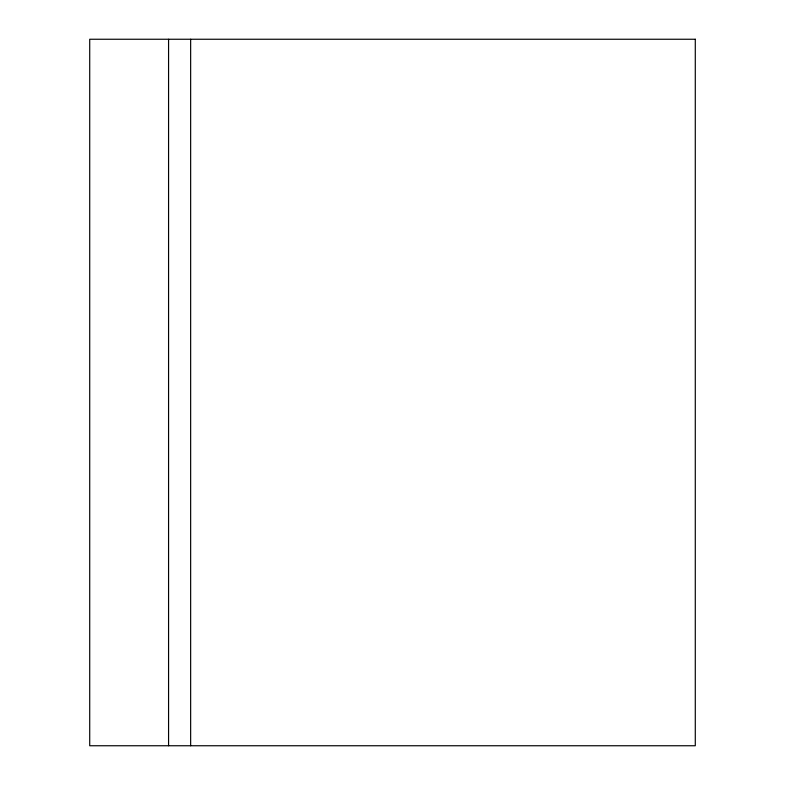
<?xml version="1.0" encoding="UTF-8"?>
<svg xmlns="http://www.w3.org/2000/svg" width="785" height="785" viewBox="0 0 785 785"><rect width="100%" height="100%" fill="white"/><g stroke="black" fill="none" stroke-linecap="round" stroke-linejoin="round"><path stroke-width="1.18" d="M190.647 39.25L190.647 745.75M168.569 39.25L168.569 745.75M695.284 39.25L89.716 39.25L89.716 745.75L695.284 745.75L695.284 39.25"/></g></svg>
